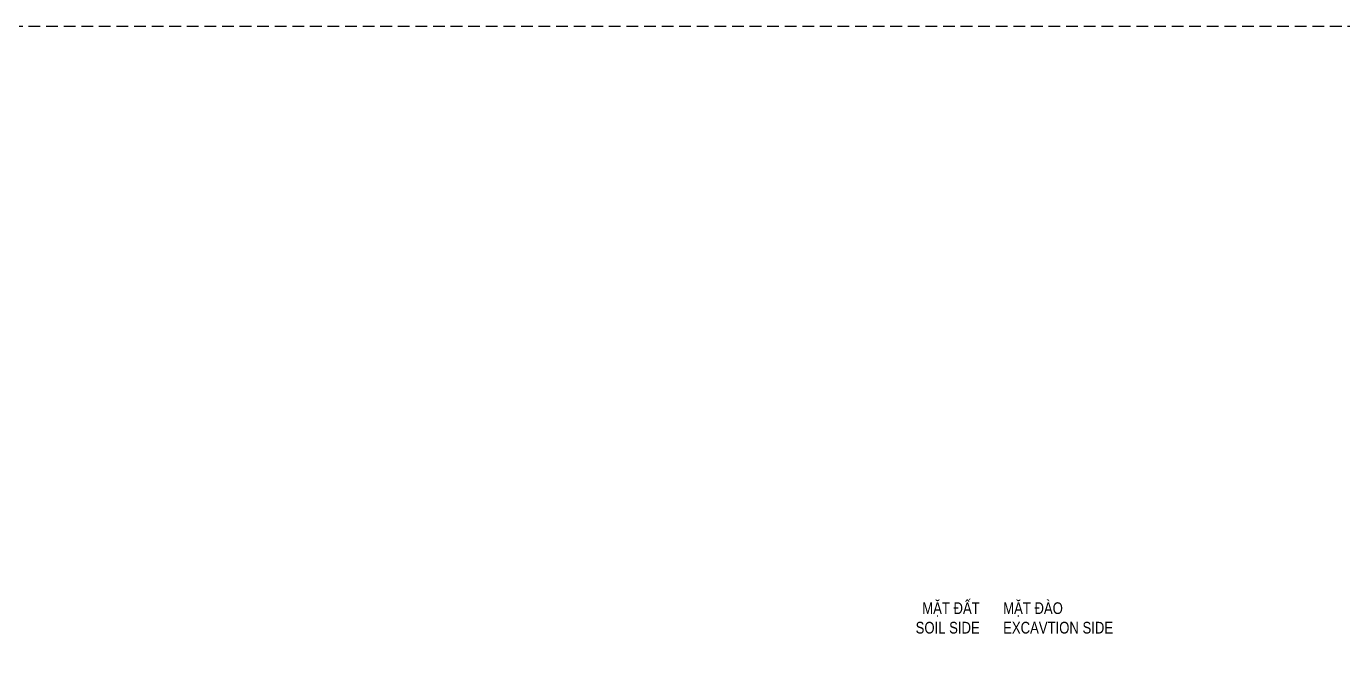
# Model space of a CAD drawing. Header units: millimetres. Extents: x 2611025 to 4139346, y -89870 to 101087.
# Drawn here: x 3703592 to 3737275, y 1726 to 17806 of the extents above; entities that cross this region are included whole.
import ezdxf
from ezdxf.enums import TextEntityAlignment as Align

# ---------------------------------------------------------------- set-up
doc = ezdxf.new("R2010")
doc.units = ezdxf.units.MM
doc.header["$LTSCALE"] = 1200
doc.linetypes.add('HIDDEN', pattern=[0.375, 0.25, -0.125])
for name, color, linetype, lineweight in [('LEADER', 8, 'Continuous', 9), ('TCHI', 4, 'HIDDEN', 30), ('TEXTVN', 2, 'Continuous', 20)]:
    doc.layers.add(name, color=color, linetype=linetype, lineweight=lineweight)
doc.styles.add('DB_Arial', font='arial.ttf', dxfattribs={"width": 0.8})

msp = doc.modelspace()

# ---------------------------------------------------------------- linework, layer by layer
at = {"layer": 'LEADER', "lineweight": 20}
for points in [[(3725487.8, 2066.9, 0, 150, 0), (3725987.8, 2066.9, 0, 0, 0), (3727987.8, 2066.9, 0, 0, 0)], [(3731087.8, 2066.9, 0, 150, 0), (3730587.8, 2066.9, 0, 0, 0), (3728587.8, 2066.9, 0, 0, 0)]]:
    msp.add_lwpolyline(points, format="xyseb", dxfattribs=at)
at = {"layer": 'TCHI'}
msp.add_lwpolyline([(3686549.8, 17806.3), (3908096.7, 17806.3), (3908096.7, -78017.7), (3686549.8, -78017.7)], close=True, dxfattribs=at)

# ---------------------------------------------------------------- texts
at = {"layer": 'TEXTVN', "style": 'DB_Arial', "width": 0.8}
for s, p in [('MẶT ĐẤT', (3727987.8, 2766.9)), ('SOIL SIDE', (3727987.8, 2266.9))]:
    msp.add_text(s, height=300, dxfattribs=at).set_placement(p, align=Align.RIGHT)
for s, p in [('MẶT ĐÀO', (3728587.8, 2766.9)), ('EXCAVTION SIDE', (3728587.8, 2266.9))]:
    msp.add_text(s, height=300, dxfattribs=at).set_placement(p)

doc.saveas('drawing.dxf')
